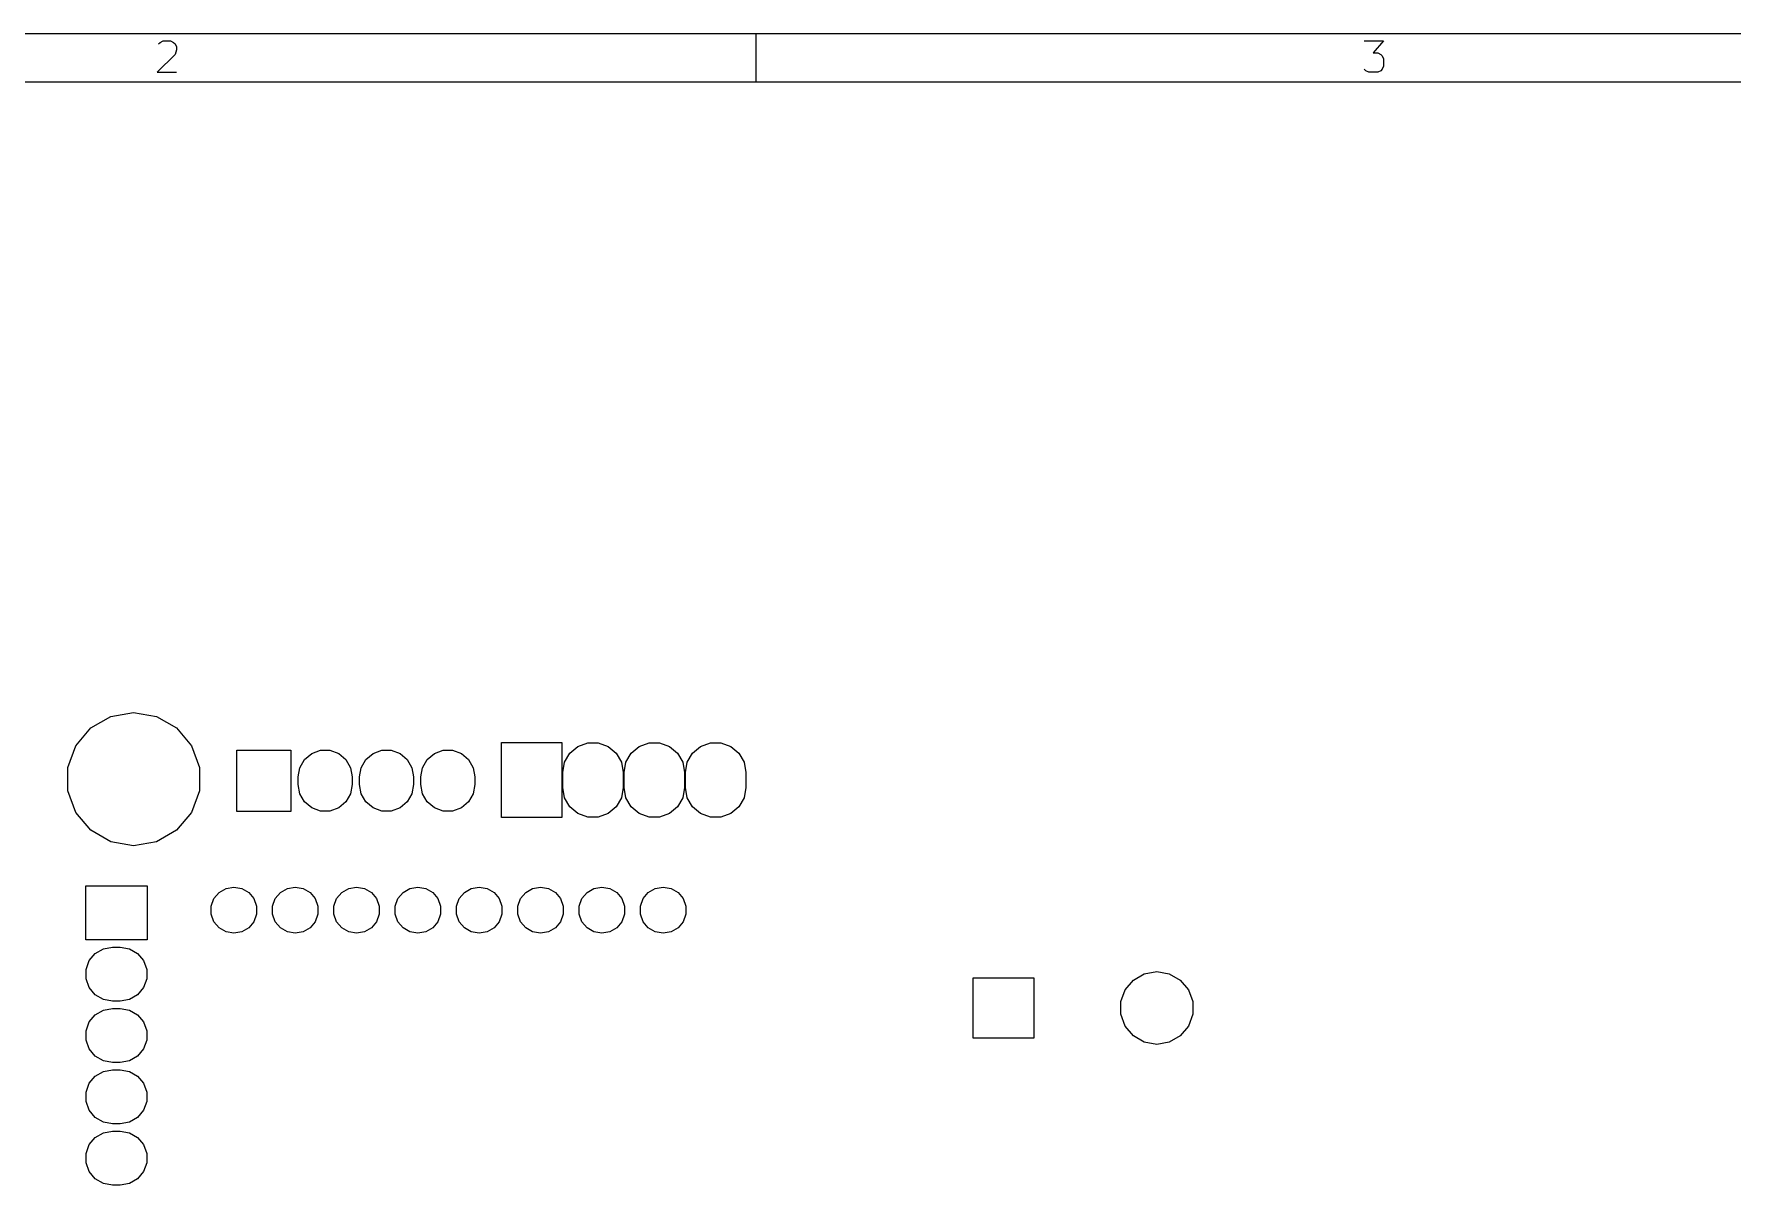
# Model space of a CAD drawing. Extents: x 10 to 287, y -200 to -10.
# Drawn here: x 80.1 to 150.4, y -57.7 to -10 of the extents above; entities that cross this region are included whole.
import ezdxf

# ---------------------------------------------------------------- set-up
doc = ezdxf.new("R2010")
doc.units = 0
doc.header["$MEASUREMENT"] = 0
doc.layers.add('BLACK', color=7, linetype='CONTINUOUS')

msp = doc.modelspace()

# ---------------------------------------------------------------- linework, layer by layer
at = {"layer": 'Black'}
for p, q in [((287.002, -10), (10, -10)), ((85.2476, -10.4119), (85.3095, -10.35)), ((85.3095, -10.35), (85.4333, -10.2881)), ((85.4333, -10.2881), (85.7429, -10.2881)), ((85.7429, -10.2881), (85.8667, -10.35)), ((85.8667, -10.35), (85.9286, -10.4119)), ((85.9286, -10.4119), (85.9905, -10.5357)), ((85.9905, -10.5357), (85.9905, -10.6595)), ((110, -12), (110, -10)), ((135.186, -10.2881), (135.99, -10.2881)), ((135.99, -10.2881), (135.557, -10.7833)), ((85.9286, -10.8452), (85.1857, -11.5881)), ((85.9905, -10.6595), (85.9286, -10.8452)), ((135.557, -10.7833), (135.743, -10.7833)), ((135.743, -10.7833), (135.867, -10.8452)), ((135.867, -10.8452), (135.929, -10.9071)), ((135.929, -10.9071), (135.99, -11.031)), ((135.99, -11.031), (135.99, -11.3405)), ((85.1857, -11.5881), (85.9905, -11.5881)), ((135.248, -11.5262), (135.186, -11.4643)), ((135.371, -11.5881), (135.248, -11.5262)), ((135.743, -11.5881), (135.371, -11.5881)), ((135.867, -11.5262), (135.743, -11.5881)), ((135.929, -11.4643), (135.867, -11.5262)), ((135.99, -11.3405), (135.929, -11.4643)), ((285.002, -12), (12, -12)), ((82.4338, -38.7453), (83.2654, -38.2651)), ((83.2654, -38.2651), (84.2112, -38.0984)), ((84.2112, -38.0984), (85.1569, -38.2651)), ((85.1569, -38.2651), (85.9886, -38.7453)), ((81.8165, -39.4809), (82.4338, -38.7453)), ((85.9886, -38.7453), (86.6059, -39.4809)), ((99.446, -42.454), (99.446, -39.346)), ((99.446, -39.346), (101.954, -39.346)), ((101.954, -39.346), (101.954, -42.454)), ((102.613, -39.5081), (103.022, -39.3591)), ((103.022, -39.3591), (103.458, -39.3591)), ((103.458, -39.3591), (103.867, -39.5081)), ((105.153, -39.5081), (105.562, -39.3591)), ((105.562, -39.3591), (105.998, -39.3591)), ((105.998, -39.3591), (106.407, -39.5081)), ((107.693, -39.5081), (108.102, -39.3591)), ((108.102, -39.3591), (108.538, -39.3591)), ((108.538, -39.3591), (108.947, -39.5081)), ((81.488, -40.3834), (81.8165, -39.4809)), ((86.6059, -39.4809), (86.9343, -40.3834)), ((88.4924, -42.2), (88.4924, -39.66)), ((88.4924, -39.66), (90.7276, -39.66)), ((90.7276, -39.66), (90.7276, -42.2)), ((91.0998, -40.3905), (91.2939, -40.0544)), ((91.2939, -40.0544), (91.5912, -39.8049)), ((91.5912, -39.8049), (91.9559, -39.6721)), ((91.9559, -39.6721), (92.3441, -39.6721)), ((92.3441, -39.6721), (92.7088, -39.8049)), ((92.7088, -39.8049), (93.0061, -40.0544)), ((93.0061, -40.0544), (93.2002, -40.3905)), ((93.6398, -40.3905), (93.8339, -40.0544)), ((93.8339, -40.0544), (94.1312, -39.8049)), ((94.1312, -39.8049), (94.4959, -39.6721)), ((94.4959, -39.6721), (94.8841, -39.6721)), ((94.8841, -39.6721), (95.2488, -39.8049)), ((95.2488, -39.8049), (95.5461, -40.0544)), ((95.5461, -40.0544), (95.7402, -40.3905)), ((96.1798, -40.3905), (96.3739, -40.0544)), ((96.3739, -40.0544), (96.6712, -39.8049)), ((96.6712, -39.8049), (97.0359, -39.6721)), ((97.0359, -39.6721), (97.4241, -39.6721)), ((97.4241, -39.6721), (97.7888, -39.8049)), ((97.7888, -39.8049), (98.0861, -40.0544)), ((98.0861, -40.0544), (98.2802, -40.3905)), ((102.062, -40.1652), (102.279, -39.788)), ((102.279, -39.788), (102.613, -39.5081)), ((103.867, -39.5081), (104.201, -39.788)), ((104.201, -39.788), (104.418, -40.1652)), ((104.602, -40.1652), (104.819, -39.788)), ((104.819, -39.788), (105.153, -39.5081)), ((106.407, -39.5081), (106.741, -39.788)), ((106.741, -39.788), (106.958, -40.1652)), ((107.142, -40.1652), (107.359, -39.788)), ((107.359, -39.788), (107.693, -39.5081)), ((108.947, -39.5081), (109.281, -39.788)), ((109.281, -39.788), (109.498, -40.1652)), ((81.488, -41.3437), (81.488, -40.3834)), ((86.9343, -40.3834), (86.9343, -41.3437)), ((91.0324, -40.7727), (91.0998, -40.3905)), ((91.0324, -41.0873), (91.0324, -40.7727)), ((93.2002, -40.3905), (93.2676, -40.7727)), ((93.2676, -40.7727), (93.2676, -41.0873)), ((93.5724, -40.7727), (93.6398, -40.3905)), ((93.5724, -41.0873), (93.5724, -40.7727)), ((95.7402, -40.3905), (95.8076, -40.7727)), ((95.8076, -40.7727), (95.8076, -41.0873)), ((96.1124, -40.7727), (96.1798, -40.3905)), ((96.1124, -41.0873), (96.1124, -40.7727)), ((98.2802, -40.3905), (98.3476, -40.7727)), ((98.3476, -40.7727), (98.3476, -41.0873)), ((101.986, -40.5941), (102.062, -40.1652)), ((101.986, -41.2059), (101.986, -40.5941)), ((104.418, -40.1652), (104.494, -40.5941)), ((104.494, -40.5941), (104.494, -41.2059)), ((104.526, -40.5941), (104.602, -40.1652)), ((104.526, -41.2059), (104.526, -40.5941)), ((106.958, -40.1652), (107.034, -40.5941)), ((107.034, -40.5941), (107.034, -41.2059)), ((107.066, -40.5941), (107.142, -40.1652)), ((107.066, -41.2059), (107.066, -40.5941)), ((109.498, -40.1652), (109.574, -40.5941)), ((109.574, -40.5941), (109.574, -41.2059)), ((81.8165, -42.2461), (81.488, -41.3437)), ((86.9343, -41.3437), (86.6059, -42.2461)), ((91.0998, -41.4695), (91.0324, -41.0873)), ((91.2939, -41.8056), (91.0998, -41.4695)), ((93.2002, -41.4695), (93.0061, -41.8056)), ((93.2676, -41.0873), (93.2002, -41.4695)), ((93.6398, -41.4695), (93.5724, -41.0873)), ((93.8339, -41.8056), (93.6398, -41.4695)), ((95.7402, -41.4695), (95.5461, -41.8056)), ((95.8076, -41.0873), (95.7402, -41.4695)), ((96.1798, -41.4695), (96.1124, -41.0873)), ((96.3739, -41.8056), (96.1798, -41.4695)), ((98.2802, -41.4695), (98.0861, -41.8056)), ((98.3476, -41.0873), (98.2802, -41.4695)), ((102.062, -41.6348), (101.986, -41.2059)), ((104.494, -41.2059), (104.418, -41.6348)), ((104.602, -41.6348), (104.526, -41.2059)), ((107.034, -41.2059), (106.958, -41.6348)), ((107.142, -41.6348), (107.066, -41.2059)), ((109.574, -41.2059), (109.498, -41.6348)), ((90.7276, -42.2), (88.4924, -42.2)), ((91.5912, -42.0551), (91.2939, -41.8056)), ((91.9559, -42.1879), (91.5912, -42.0551)), ((92.3441, -42.1879), (91.9559, -42.1879)), ((92.7088, -42.0551), (92.3441, -42.1879)), ((93.0061, -41.8056), (92.7088, -42.0551)), ((94.1312, -42.0551), (93.8339, -41.8056)), ((94.4959, -42.1879), (94.1312, -42.0551)), ((94.8841, -42.1879), (94.4959, -42.1879)), ((95.2488, -42.0551), (94.8841, -42.1879)), ((95.5461, -41.8056), (95.2488, -42.0551)), ((96.6712, -42.0551), (96.3739, -41.8056)), ((97.0359, -42.1879), (96.6712, -42.0551)), ((97.4241, -42.1879), (97.0359, -42.1879)), ((97.7888, -42.0551), (97.4241, -42.1879)), ((98.0861, -41.8056), (97.7888, -42.0551)), ((102.279, -42.012), (102.062, -41.6348)), ((102.613, -42.2919), (102.279, -42.012)), ((104.201, -42.012), (103.867, -42.2919)), ((104.418, -41.6348), (104.201, -42.012)), ((104.819, -42.012), (104.602, -41.6348)), ((105.153, -42.2919), (104.819, -42.012)), ((106.741, -42.012), (106.407, -42.2919)), ((106.958, -41.6348), (106.741, -42.012)), ((107.359, -42.012), (107.142, -41.6348)), ((107.693, -42.2919), (107.359, -42.012)), ((109.281, -42.012), (108.947, -42.2919)), ((109.498, -41.6348), (109.281, -42.012)), ((82.4338, -42.9817), (81.8165, -42.2461)), ((86.6059, -42.2461), (85.9886, -42.9817)), ((101.954, -42.454), (99.446, -42.454)), ((103.022, -42.4409), (102.613, -42.2919)), ((103.458, -42.4409), (103.022, -42.4409)), ((103.867, -42.2919), (103.458, -42.4409)), ((105.562, -42.4409), (105.153, -42.2919)), ((105.998, -42.4409), (105.562, -42.4409)), ((106.407, -42.2919), (105.998, -42.4409)), ((108.102, -42.4409), (107.693, -42.2919)), ((108.538, -42.4409), (108.102, -42.4409)), ((108.947, -42.2919), (108.538, -42.4409)), ((83.2654, -43.4619), (82.4338, -42.9817)), ((84.2112, -43.6287), (83.2654, -43.4619)), ((85.1569, -43.4619), (84.2112, -43.6287)), ((85.9886, -42.9817), (85.1569, -43.4619)), ((82.23, -47.5176), (82.23, -45.2824)), ((82.23, -45.2824), (84.77, -45.2824)), ((84.77, -45.2824), (84.77, -47.5176)), ((87.5386, -45.8134), (87.752, -45.5591)), ((87.752, -45.5591), (88.0396, -45.393)), ((88.0396, -45.393), (88.3666, -45.3354)), ((88.3666, -45.3354), (88.6936, -45.393)), ((88.6936, -45.393), (88.9812, -45.5591)), ((88.9812, -45.5591), (89.1946, -45.8134)), ((90.0786, -45.8134), (90.292, -45.5591)), ((90.292, -45.5591), (90.5796, -45.393)), ((90.5796, -45.393), (90.9066, -45.3354)), ((90.9066, -45.3354), (91.2336, -45.393)), ((91.2336, -45.393), (91.5212, -45.5591)), ((91.5212, -45.5591), (91.7346, -45.8134)), ((92.6186, -45.8134), (92.832, -45.5591)), ((92.832, -45.5591), (93.1196, -45.393)), ((93.1196, -45.393), (93.4466, -45.3354)), ((93.4466, -45.3354), (93.7736, -45.393)), ((93.7736, -45.393), (94.0612, -45.5591)), ((94.0612, -45.5591), (94.2746, -45.8134)), ((95.1586, -45.8134), (95.372, -45.5591)), ((95.372, -45.5591), (95.6596, -45.393)), ((95.6596, -45.393), (95.9866, -45.3354)), ((95.9866, -45.3354), (96.3136, -45.393)), ((96.3136, -45.393), (96.6012, -45.5591)), ((96.6012, -45.5591), (96.8146, -45.8134)), ((97.6986, -45.8134), (97.912, -45.5591)), ((97.912, -45.5591), (98.1996, -45.393)), ((98.1996, -45.393), (98.5266, -45.3354)), ((98.5266, -45.3354), (98.8536, -45.393)), ((98.8536, -45.393), (99.1412, -45.5591)), ((99.1412, -45.5591), (99.3546, -45.8134)), ((100.239, -45.8134), (100.452, -45.5591)), ((100.452, -45.5591), (100.74, -45.393)), ((100.74, -45.393), (101.067, -45.3354)), ((101.067, -45.3354), (101.394, -45.393)), ((101.394, -45.393), (101.681, -45.5591)), ((101.681, -45.5591), (101.895, -45.8134)), ((102.779, -45.8134), (102.992, -45.5591)), ((102.992, -45.5591), (103.28, -45.393)), ((103.28, -45.393), (103.607, -45.3354)), ((103.607, -45.3354), (103.934, -45.393)), ((103.934, -45.393), (104.221, -45.5591)), ((104.221, -45.5591), (104.435, -45.8134)), ((105.319, -45.8134), (105.532, -45.5591)), ((105.532, -45.5591), (105.82, -45.393)), ((105.82, -45.393), (106.147, -45.3354)), ((106.147, -45.3354), (106.474, -45.393)), ((106.474, -45.393), (106.761, -45.5591)), ((106.761, -45.5591), (106.975, -45.8134)), ((87.425, -46.1255), (87.5386, -45.8134)), ((87.425, -46.4575), (87.425, -46.1255)), ((89.1946, -45.8134), (89.3082, -46.1255)), ((89.3082, -46.1255), (89.3082, -46.4575)), ((89.965, -46.1255), (90.0786, -45.8134)), ((89.965, -46.4575), (89.965, -46.1255)), ((91.7346, -45.8134), (91.8482, -46.1255)), ((91.8482, -46.1255), (91.8482, -46.4575)), ((92.505, -46.1255), (92.6186, -45.8134)), ((92.505, -46.4575), (92.505, -46.1255)), ((94.2746, -45.8134), (94.3882, -46.1255)), ((94.3882, -46.1255), (94.3882, -46.4575)), ((95.045, -46.1255), (95.1586, -45.8134)), ((95.045, -46.4575), (95.045, -46.1255)), ((96.8146, -45.8134), (96.9282, -46.1255)), ((96.9282, -46.1255), (96.9282, -46.4575)), ((97.585, -46.1255), (97.6986, -45.8134)), ((97.585, -46.4575), (97.585, -46.1255)), ((99.3546, -45.8134), (99.4682, -46.1255)), ((99.4682, -46.1255), (99.4682, -46.4575)), ((100.125, -46.1255), (100.239, -45.8134)), ((100.125, -46.4575), (100.125, -46.1255)), ((101.895, -45.8134), (102.008, -46.1255)), ((102.008, -46.1255), (102.008, -46.4575)), ((102.665, -46.1255), (102.779, -45.8134)), ((102.665, -46.4575), (102.665, -46.1255)), ((104.435, -45.8134), (104.548, -46.1255)), ((104.548, -46.1255), (104.548, -46.4575)), ((105.205, -46.1255), (105.319, -45.8134)), ((105.205, -46.4575), (105.205, -46.1255)), ((106.975, -45.8134), (107.088, -46.1255)), ((107.088, -46.1255), (107.088, -46.4575)), ((87.5386, -46.7696), (87.425, -46.4575)), ((87.752, -47.0239), (87.5386, -46.7696)), ((88.0396, -47.19), (87.752, -47.0239)), ((88.9812, -47.0239), (88.6936, -47.19)), ((89.1946, -46.7696), (88.9812, -47.0239)), ((89.3082, -46.4575), (89.1946, -46.7696)), ((90.0786, -46.7696), (89.965, -46.4575)), ((90.292, -47.0239), (90.0786, -46.7696)), ((90.5796, -47.19), (90.292, -47.0239)), ((91.5212, -47.0239), (91.2336, -47.19)), ((91.7346, -46.7696), (91.5212, -47.0239)), ((91.8482, -46.4575), (91.7346, -46.7696)), ((92.6186, -46.7696), (92.505, -46.4575)), ((92.832, -47.0239), (92.6186, -46.7696)), ((93.1196, -47.19), (92.832, -47.0239)), ((94.0612, -47.0239), (93.7736, -47.19)), ((94.2746, -46.7696), (94.0612, -47.0239)), ((94.3882, -46.4575), (94.2746, -46.7696)), ((95.1586, -46.7696), (95.045, -46.4575)), ((95.372, -47.0239), (95.1586, -46.7696)), ((95.6596, -47.19), (95.372, -47.0239)), ((96.6012, -47.0239), (96.3136, -47.19)), ((96.8146, -46.7696), (96.6012, -47.0239)), ((96.9282, -46.4575), (96.8146, -46.7696)), ((97.6986, -46.7696), (97.585, -46.4575)), ((97.912, -47.0239), (97.6986, -46.7696)), ((98.1996, -47.19), (97.912, -47.0239)), ((99.1412, -47.0239), (98.8536, -47.19)), ((99.3546, -46.7696), (99.1412, -47.0239)), ((99.4682, -46.4575), (99.3546, -46.7696)), ((100.239, -46.7696), (100.125, -46.4575)), ((100.452, -47.0239), (100.239, -46.7696)), ((100.74, -47.19), (100.452, -47.0239)), ((101.681, -47.0239), (101.394, -47.19)), ((101.895, -46.7696), (101.681, -47.0239)), ((102.008, -46.4575), (101.895, -46.7696)), ((102.779, -46.7696), (102.665, -46.4575)), ((102.992, -47.0239), (102.779, -46.7696)), ((103.28, -47.19), (102.992, -47.0239)), ((104.221, -47.0239), (103.934, -47.19)), ((104.435, -46.7696), (104.221, -47.0239)), ((104.548, -46.4575), (104.435, -46.7696)), ((105.319, -46.7696), (105.205, -46.4575)), ((105.532, -47.0239), (105.319, -46.7696)), ((105.82, -47.19), (105.532, -47.0239)), ((106.761, -47.0239), (106.474, -47.19)), ((106.975, -46.7696), (106.761, -47.0239)), ((107.088, -46.4575), (106.975, -46.7696)), ((84.77, -47.5176), (82.23, -47.5176)), ((82.9605, -47.8898), (83.3427, -47.8224)), ((83.3427, -47.8224), (83.6573, -47.8224)), ((83.6573, -47.8224), (84.0395, -47.8898)), ((88.3666, -47.2476), (88.0396, -47.19)), ((88.6936, -47.19), (88.3666, -47.2476)), ((90.9066, -47.2476), (90.5796, -47.19)), ((91.2336, -47.19), (90.9066, -47.2476)), ((93.4466, -47.2476), (93.1196, -47.19)), ((93.7736, -47.19), (93.4466, -47.2476)), ((95.9866, -47.2476), (95.6596, -47.19)), ((96.3136, -47.19), (95.9866, -47.2476)), ((98.5266, -47.2476), (98.1996, -47.19)), ((98.8536, -47.19), (98.5266, -47.2476)), ((101.067, -47.2476), (100.74, -47.19)), ((101.394, -47.19), (101.067, -47.2476)), ((103.607, -47.2476), (103.28, -47.19)), ((103.934, -47.19), (103.607, -47.2476)), ((106.147, -47.2476), (105.82, -47.19)), ((106.474, -47.19), (106.147, -47.2476)), ((82.2421, -48.7459), (82.3749, -48.3812)), ((82.3749, -48.3812), (82.6244, -48.0839)), ((82.6244, -48.0839), (82.9605, -47.8898)), ((84.0395, -47.8898), (84.3756, -48.0839)), ((84.3756, -48.0839), (84.6251, -48.3812)), ((84.6251, -48.3812), (84.7579, -48.7459)), ((82.2421, -49.1341), (82.2421, -48.7459)), ((82.3749, -49.4988), (82.2421, -49.1341)), ((84.7579, -49.1341), (84.6251, -49.4988)), ((84.7579, -48.7459), (84.7579, -49.1341)), ((118.99, -51.5963), (118.99, -49.0893)), ((118.99, -49.0893), (121.497, -49.0893)), ((121.497, -49.0893), (121.497, -51.5963)), ((125.286, -49.5881), (125.623, -49.1865)), ((125.623, -49.1865), (126.077, -48.9244)), ((126.077, -48.9244), (126.594, -48.8334)), ((126.594, -48.8334), (127.11, -48.9244)), ((127.11, -48.9244), (127.564, -49.1865)), ((127.564, -49.1865), (127.901, -49.5881)), ((82.6244, -49.7961), (82.3749, -49.4988)), ((82.9605, -49.9902), (82.6244, -49.7961)), ((84.3756, -49.7961), (84.0395, -49.9902)), ((84.6251, -49.4988), (84.3756, -49.7961)), ((125.107, -50.0807), (125.286, -49.5881)), ((127.901, -49.5881), (128.08, -50.0807)), ((82.3749, -50.9212), (82.6244, -50.6239)), ((82.6244, -50.6239), (82.9605, -50.4298)), ((83.3427, -50.0576), (82.9605, -49.9902)), ((82.9605, -50.4298), (83.3427, -50.3624)), ((83.6573, -50.0576), (83.3427, -50.0576)), ((83.3427, -50.3624), (83.6573, -50.3624)), ((84.0395, -49.9902), (83.6573, -50.0576)), ((83.6573, -50.3624), (84.0395, -50.4298)), ((84.0395, -50.4298), (84.3756, -50.6239)), ((84.3756, -50.6239), (84.6251, -50.9212)), ((125.107, -50.6049), (125.107, -50.0807)), ((125.286, -51.0975), (125.107, -50.6049)), ((128.08, -50.6049), (127.901, -51.0975)), ((128.08, -50.0807), (128.08, -50.6049)), ((82.2421, -51.2859), (82.3749, -50.9212)), ((82.2421, -51.6741), (82.2421, -51.2859)), ((84.6251, -50.9212), (84.7579, -51.2859)), ((84.7579, -51.2859), (84.7579, -51.6741)), ((125.623, -51.4991), (125.286, -51.0975)), ((127.901, -51.0975), (127.564, -51.4991)), ((82.3749, -52.0388), (82.2421, -51.6741)), ((82.6244, -52.3361), (82.3749, -52.0388)), ((84.6251, -52.0388), (84.3756, -52.3361)), ((84.7579, -51.6741), (84.6251, -52.0388)), ((121.497, -51.5963), (118.99, -51.5963)), ((126.077, -51.7612), (125.623, -51.4991)), ((126.594, -51.8522), (126.077, -51.7612)), ((127.11, -51.7612), (126.594, -51.8522)), ((127.564, -51.4991), (127.11, -51.7612)), ((82.9605, -52.5302), (82.6244, -52.3361)), ((83.3427, -52.5976), (82.9605, -52.5302)), ((83.6573, -52.5976), (83.3427, -52.5976)), ((84.0395, -52.5302), (83.6573, -52.5976)), ((84.3756, -52.3361), (84.0395, -52.5302)), ((82.3749, -53.4612), (82.6244, -53.1639)), ((82.6244, -53.1639), (82.9605, -52.9698)), ((82.9605, -52.9698), (83.3427, -52.9024)), ((83.3427, -52.9024), (83.6573, -52.9024)), ((83.6573, -52.9024), (84.0395, -52.9698)), ((84.0395, -52.9698), (84.3756, -53.1639)), ((84.3756, -53.1639), (84.6251, -53.4612)), ((82.2421, -53.8259), (82.3749, -53.4612)), ((82.2421, -54.2141), (82.2421, -53.8259)), ((84.6251, -53.4612), (84.7579, -53.8259)), ((84.7579, -53.8259), (84.7579, -54.2141)), ((82.3749, -54.5788), (82.2421, -54.2141)), ((82.6244, -54.8761), (82.3749, -54.5788)), ((84.6251, -54.5788), (84.3756, -54.8761)), ((84.7579, -54.2141), (84.6251, -54.5788)), ((82.9605, -55.0702), (82.6244, -54.8761)), ((82.6244, -55.7039), (82.9605, -55.5098)), ((83.3427, -55.1376), (82.9605, -55.0702)), ((82.9605, -55.5098), (83.3427, -55.4424)), ((83.6573, -55.1376), (83.3427, -55.1376)), ((83.3427, -55.4424), (83.6573, -55.4424)), ((84.0395, -55.0702), (83.6573, -55.1376)), ((83.6573, -55.4424), (84.0395, -55.5098)), ((84.3756, -54.8761), (84.0395, -55.0702)), ((84.0395, -55.5098), (84.3756, -55.7039)), ((82.2421, -56.3659), (82.3749, -56.0012)), ((82.3749, -56.0012), (82.6244, -55.7039)), ((84.3756, -55.7039), (84.6251, -56.0012)), ((84.6251, -56.0012), (84.7579, -56.3659)), ((82.2421, -56.7541), (82.2421, -56.3659)), ((82.3749, -57.1188), (82.2421, -56.7541)), ((84.7579, -56.7541), (84.6251, -57.1188)), ((84.7579, -56.3659), (84.7579, -56.7541)), ((82.6244, -57.4161), (82.3749, -57.1188)), ((82.9605, -57.6102), (82.6244, -57.4161)), ((83.3427, -57.6776), (82.9605, -57.6102)), ((84.0395, -57.6102), (83.6573, -57.6776)), ((84.3756, -57.4161), (84.0395, -57.6102)), ((84.6251, -57.1188), (84.3756, -57.4161)), ((83.6573, -57.6776), (83.3427, -57.6776))]:
    msp.add_line(p, q, dxfattribs=at)

doc.saveas('drawing.dxf')
